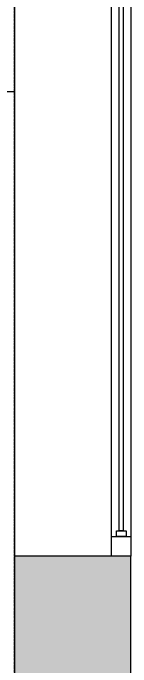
# Model space of a CAD drawing. Header units: millimetres. Extents: x 71819 to 78266, y 23672 to 38445.
# Drawn here: x 73896.7 to 73927, y 32641.8 to 32809.8 of the extents above; entities that cross this region are included whole.
import ezdxf

# ---------------------------------------------------------------- set-up
doc = ezdxf.new("R2010")
doc.units = ezdxf.units.MM
doc.linetypes.add('DASHED2', pattern=[0.375, 0.25, -0.125])
doc.layers.add('Plan Archi', color=8, linetype='Continuous')

msp = doc.modelspace()

# ---------------------------------------------------------------- hatches: boundary and pattern name
at = {"layer": 'Plan Archi'}
h = msp.add_hatch(color=256, dxfattribs=at)
h.dxf.hatch_style = 1
h.paths.add_polyline_path([(73927.05, 32670.29), (73897.05, 32670.29), (73897.05, 32559.66), (73927.05, 32559.66)])

# ---------------------------------------------------------------- linework, layer by layer
at = {"layer": 'Plan Archi', "linetype": 'DASHED2'}
msp.add_line((73897.05, 32524.66), (73897.05, 33235.93), dxfattribs=at)
at = {"layer": 'Plan Archi'}
for p, q in [((73897.05, 33090.29), (73897.05, 32670.29)), ((73922.05, 32675.29), (73922.05, 33085.29)), ((73927.05, 33085.29), (73927.05, 32675.29)), ((73924.05, 32676.79), (73924.05, 33083.79)), ((73925.05, 33083.79), (73925.05, 32676.79)), ((73330.81, 32789.66), (73897.05, 32789.66)), ((73923.3, 32675.29), (73923.3, 32676.79)), ((73923.3, 32676.79), (73925.8, 32676.79)), ((73925.05, 32676.79), (73924.05, 32676.79)), ((73925.8, 32676.79), (73925.8, 32675.29)), ((73922.05, 32670.29), (73922.05, 32675.29)), ((73922.05, 32675.29), (73927.05, 32675.29)), ((73925.8, 32675.29), (73923.3, 32675.29)), ((73927.05, 32675.29), (73927.05, 32670.29)), ((73927.05, 32670.29), (73897.05, 32670.29)), ((73897.05, 32670.29), (73897.05, 32559.66)), ((73927.05, 32670.29), (73922.05, 32670.29)), ((73927.05, 32559.66), (73927.05, 32670.29))]:
    msp.add_line(p, q, dxfattribs=at)

doc.saveas('drawing.dxf')
